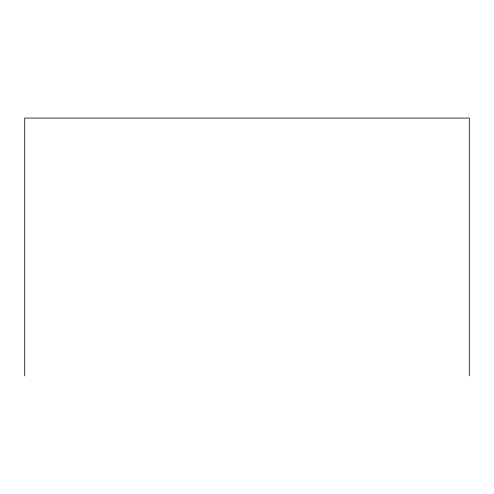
<?xml version="1.0" encoding="UTF-8"?>
<svg xmlns="http://www.w3.org/2000/svg" width="494" height="494" viewBox="0 0 494 494"><rect width="100%" height="100%" fill="white"/><g stroke="black" fill="none" stroke-linecap="round" stroke-linejoin="round"><path stroke-width="0.74" d="M469.3 375.94L469.3 118.06L24.7 118.06L24.7 375.94"/></g></svg>
